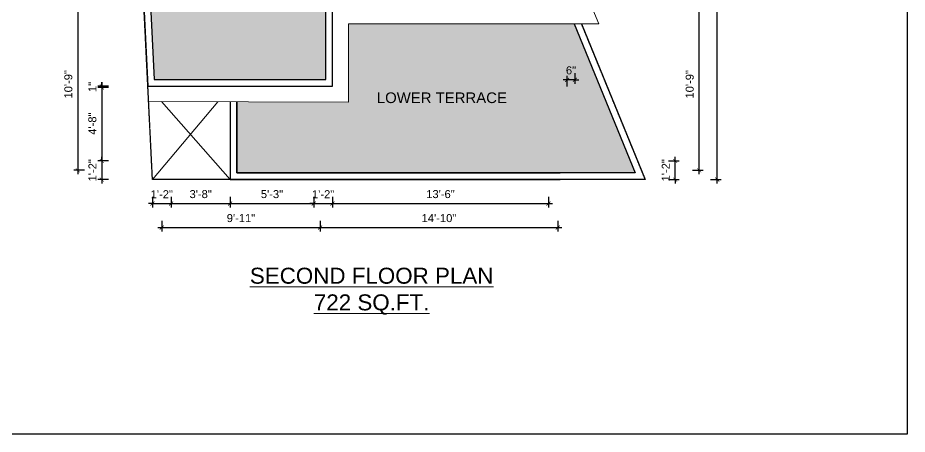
# Model space of a CAD drawing. Header units: inches. Extents: x -6683 to 26091, y -5972 to 4741.
# Drawn here: x 21542 to 22208, y -3336 to -3024 of the extents above; entities that cross this region are included whole.
import ezdxf

# ---------------------------------------------------------------- set-up
doc = ezdxf.new("R2010")
doc.units = ezdxf.units.IN
doc.header["$MEASUREMENT"] = 0
doc.linetypes.add('HIDDEN', pattern=[0.375, 0.25, -0.125])
for name, color, linetype, lineweight in [('Dimension-0.13', 114, 'Continuous', 13), ('hatch-.09', 8, 'Continuous', 9), ('Label', 7, 'Continuous', 13), ('WALL', 12, 'Continuous', 30), ('wall2', 1, 'Continuous', 15)]:
    doc.layers.add(name, color=color, linetype=linetype, lineweight=lineweight)
doc.styles.add('arial 1000', font='arial.ttf')
doc.styles.add('dim', font='arial.ttf', dxfattribs={"height": 7})
doc.dimstyles.new("1-8'", dxfattribs={"dimtxt": 6, "dimasz": 3, "dimexe": 3, "dimexo": 6, "dimgap": 4, "dimtad": 1, "dimdec": 0, "dimzin": 0, "dimdsep": 46, "dimlunit": 4, "dimtxsty": 'arial 1000', "dimblk": 'ARCHTICK', "dimcen": 8, "dimdle": 3, "dimclrt": 7, "dimazin": 0, "dimtfac": 1, "dimtdec": 0, "dimtix": 1, "dimtmove": 2, "dimatfit": 3, "dimfxl": 5, "dimfxlon": 1, "dimarcsym": 0})

# ---------------------------------------------------------------- blocks, each defined once
blk = doc.blocks.new('_ArchTick')
at = {"color": 0, "const_width": 0.15}
blk.add_lwpolyline([(-0.5, -0.5), (0.5, 0.5)], dxfattribs=at)
blk = doc.blocks.new('*D439')
at = {"layer": 'Defpoints', "color": 0, "transparency": 16777216}
for p in [(21642.63, -3145.36), (21656.63, -3145.36), (21656.63, -3163.36)]:
    blk.add_point(p, dxfattribs=at)
at = {"layer": 'Dimension-0.13', "color": 0, "lineweight": -2, "transparency": 16777216}
for p, q in [((21642.63, -3158.36), (21642.63, -3166.36)), ((21656.63, -3158.36), (21656.63, -3166.36)), ((21642.63, -3163.36), (21639.63, -3163.36)), ((21642.63, -3163.36), (21656.63, -3163.36)), ((21656.63, -3163.36), (21659.63, -3163.36))]:
    blk.add_line(p, q, dxfattribs=at)
at = {"layer": 'Dimension-0.13', "color": 0, "lineweight": -2, "transparency": 16777216, "xscale": 3, "yscale": 3, "zscale": 3}
blk.add_blockref('_ArchTick', (21642.63, -3163.36), dxfattribs=at)
at = {"layer": 'Dimension-0.13', "color": 0, "lineweight": -2, "transparency": 16777216, "xscale": 3, "yscale": 3, "zscale": 3, "rotation": 180}
blk.add_blockref('_ArchTick', (21656.63, -3163.36), dxfattribs=at)
at = {"layer": 'Dimension-0.13', "color": 7, "transparency": 16777216, "insert": (21649.63, -3156.35), "char_height": 6, "attachment_point": 5, "style": 'arial 1000'}
blk.add_mtext('1\'-2"', dxfattribs=at)
blk = doc.blocks.new('*D440')
at = {"layer": 'Defpoints', "color": 0, "transparency": 16777216}
for p in [(21656.63, -3145.36), (21700.87, -3145.36), (21700.87, -3163.36)]:
    blk.add_point(p, dxfattribs=at)
at = {"layer": 'Dimension-0.13', "color": 0, "lineweight": -2, "transparency": 16777216}
for p, q in [((21656.63, -3158.36), (21656.63, -3166.36)), ((21700.87, -3158.36), (21700.87, -3166.36)), ((21653.63, -3163.36), (21703.87, -3163.36))]:
    blk.add_line(p, q, dxfattribs=at)
at = {"layer": 'Dimension-0.13', "color": 0, "lineweight": -2, "transparency": 16777216, "xscale": 3, "yscale": 3, "zscale": 3, "rotation": 180}
blk.add_blockref('_ArchTick', (21656.63, -3163.36), dxfattribs=at)
at = {"layer": 'Dimension-0.13', "color": 0, "lineweight": -2, "transparency": 16777216, "xscale": 3, "yscale": 3, "zscale": 3}
blk.add_blockref('_ArchTick', (21700.87, -3163.36), dxfattribs=at)
at = {"layer": 'Dimension-0.13', "color": 7, "transparency": 16777216, "insert": (21678.75, -3156.3), "char_height": 6, "attachment_point": 5, "style": 'arial 1000'}
blk.add_mtext('3\'-8"', dxfattribs=at)
blk = doc.blocks.new('*D441')
at = {"layer": 'Defpoints', "color": 0, "transparency": 16777216}
for p in [(21700.87, -3145.36), (21763.54, -3145.36), (21763.54, -3163.36)]:
    blk.add_point(p, dxfattribs=at)
at = {"layer": 'Dimension-0.13', "color": 0, "lineweight": -2, "transparency": 16777216}
for p, q in [((21700.87, -3158.36), (21700.87, -3166.36)), ((21763.54, -3158.36), (21763.54, -3166.36)), ((21697.87, -3163.36), (21766.54, -3163.36))]:
    blk.add_line(p, q, dxfattribs=at)
at = {"layer": 'Dimension-0.13', "color": 0, "lineweight": -2, "transparency": 16777216, "xscale": 3, "yscale": 3, "zscale": 3, "rotation": 180}
blk.add_blockref('_ArchTick', (21700.87, -3163.36), dxfattribs=at)
at = {"layer": 'Dimension-0.13', "color": 0, "lineweight": -2, "transparency": 16777216, "xscale": 3, "yscale": 3, "zscale": 3}
blk.add_blockref('_ArchTick', (21763.54, -3163.36), dxfattribs=at)
at = {"layer": 'Dimension-0.13', "color": 7, "transparency": 16777216, "insert": (21732.2, -3156.3), "char_height": 6, "attachment_point": 5, "style": 'arial 1000'}
blk.add_mtext('5\'-3"', dxfattribs=at)
blk = doc.blocks.new('*D442')
at = {"layer": 'Defpoints', "color": 0, "transparency": 16777216}
for p in [(21763.54, -3145.36), (21777.54, -3145.36), (21777.54, -3163.36)]:
    blk.add_point(p, dxfattribs=at)
at = {"layer": 'Dimension-0.13', "color": 0, "lineweight": -2, "transparency": 16777216}
for p, q in [((21763.54, -3158.36), (21763.54, -3166.36)), ((21777.54, -3158.36), (21777.54, -3166.36)), ((21763.54, -3163.36), (21760.54, -3163.36)), ((21763.54, -3163.36), (21777.54, -3163.36)), ((21777.54, -3163.36), (21780.54, -3163.36))]:
    blk.add_line(p, q, dxfattribs=at)
at = {"layer": 'Dimension-0.13', "color": 0, "lineweight": -2, "transparency": 16777216, "xscale": 3, "yscale": 3, "zscale": 3}
blk.add_blockref('_ArchTick', (21763.54, -3163.36), dxfattribs=at)
at = {"layer": 'Dimension-0.13', "color": 0, "lineweight": -2, "transparency": 16777216, "xscale": 3, "yscale": 3, "zscale": 3, "rotation": 180}
blk.add_blockref('_ArchTick', (21777.54, -3163.36), dxfattribs=at)
at = {"layer": 'Dimension-0.13', "color": 7, "transparency": 16777216, "insert": (21770.54, -3156.35), "char_height": 6, "attachment_point": 5, "style": 'arial 1000'}
blk.add_mtext('1\'-2"', dxfattribs=at)
blk = doc.blocks.new('*D443')
at = {"layer": 'Defpoints', "color": 0, "transparency": 16777216}
for p in [(21777.54, -3145.36), (21939.4, -3145.36), (21939.4, -3163.36)]:
    blk.add_point(p, dxfattribs=at)
at = {"layer": 'Dimension-0.13', "color": 0, "lineweight": -2, "transparency": 16777216}
for p, q in [((21777.54, -3158.36), (21777.54, -3166.36)), ((21939.4, -3158.36), (21939.4, -3166.36)), ((21774.54, -3163.36), (21942.4, -3163.36))]:
    blk.add_line(p, q, dxfattribs=at)
at = {"layer": 'Dimension-0.13', "color": 0, "lineweight": -2, "transparency": 16777216, "xscale": 3, "yscale": 3, "zscale": 3, "rotation": 180}
blk.add_blockref('_ArchTick', (21777.54, -3163.36), dxfattribs=at)
at = {"layer": 'Dimension-0.13', "color": 0, "lineweight": -2, "transparency": 16777216, "xscale": 3, "yscale": 3, "zscale": 3}
blk.add_blockref('_ArchTick', (21939.4, -3163.36), dxfattribs=at)
at = {"layer": 'Dimension-0.13', "color": 7, "transparency": 16777216, "insert": (21858.47, -3156.3), "char_height": 6, "attachment_point": 5, "style": 'arial 1000'}
blk.add_mtext('13\'-6"', dxfattribs=at)
blk = doc.blocks.new('*D419')
at = {"layer": 'Defpoints', "color": 0, "transparency": 16777216}
for p in [(21649.63, -3151.05), (21768.29, -3151.05), (21768.29, -3181.36)]:
    blk.add_point(p, dxfattribs=at)
at = {"layer": 'Dimension-0.13', "color": 0, "lineweight": -2, "transparency": 16777216}
for p, q in [((21649.63, -3176.36), (21649.63, -3184.36)), ((21768.29, -3176.36), (21768.29, -3184.36)), ((21646.63, -3181.36), (21771.29, -3181.36))]:
    blk.add_line(p, q, dxfattribs=at)
at = {"layer": 'Dimension-0.13', "color": 0, "lineweight": -2, "transparency": 16777216, "xscale": 3, "yscale": 3, "zscale": 3, "rotation": 180}
blk.add_blockref('_ArchTick', (21649.63, -3181.36), dxfattribs=at)
at = {"layer": 'Dimension-0.13', "color": 0, "lineweight": -2, "transparency": 16777216, "xscale": 3, "yscale": 3, "zscale": 3}
blk.add_blockref('_ArchTick', (21768.29, -3181.36), dxfattribs=at)
at = {"layer": 'Dimension-0.13', "color": 7, "transparency": 16777216, "insert": (21708.96, -3174.3), "char_height": 6, "attachment_point": 5, "style": 'arial 1000'}
blk.add_mtext('9\'-11"', dxfattribs=at)
blk = doc.blocks.new('*D420')
at = {"layer": 'Defpoints', "color": 0, "transparency": 16777216}
for p in [(21946.4, -3145.36), (21768.29, -3151.05), (21946.4, -3181.36)]:
    blk.add_point(p, dxfattribs=at)
at = {"layer": 'Dimension-0.13', "color": 0, "lineweight": -2, "transparency": 16777216}
for p, q in [((21768.29, -3176.36), (21768.29, -3184.36)), ((21946.4, -3176.36), (21946.4, -3184.36)), ((21765.29, -3181.36), (21949.4, -3181.36))]:
    blk.add_line(p, q, dxfattribs=at)
at = {"layer": 'Dimension-0.13', "color": 0, "lineweight": -2, "transparency": 16777216, "xscale": 3, "yscale": 3, "zscale": 3, "rotation": 180}
blk.add_blockref('_ArchTick', (21768.29, -3181.36), dxfattribs=at)
at = {"layer": 'Dimension-0.13', "color": 0, "lineweight": -2, "transparency": 16777216, "xscale": 3, "yscale": 3, "zscale": 3}
blk.add_blockref('_ArchTick', (21946.4, -3181.36), dxfattribs=at)
at = {"layer": 'Dimension-0.13', "color": 7, "transparency": 16777216, "insert": (21857.34, -3174.3), "char_height": 6, "attachment_point": 5, "style": 'arial 1000'}
blk.add_mtext('14\'-10"', dxfattribs=at)
blk = doc.blocks.new('*D444')
at = {"layer": 'Defpoints', "color": 0, "transparency": 16777216}
for p in [(21959.18, -3016.5), (21953.4, -3070.5), (21953.4, -3145.36)]:
    blk.add_point(p, dxfattribs=at)
at = {"layer": 'Dimension-0.13', "color": 0, "lineweight": -2, "transparency": 16777216}
for p, q in [((21959.18, -3065.5), (21959.18, -3073.5)), ((21953.4, -3070.5), (21950.4, -3070.5)), ((21953.4, -3075.5), (21953.4, -3067.5)), ((21959.18, -3070.5), (21953.4, -3070.5)), ((21959.18, -3070.5), (21962.18, -3070.5))]:
    blk.add_line(p, q, dxfattribs=at)
at = {"layer": 'Dimension-0.13', "color": 0, "lineweight": -2, "transparency": 16777216, "xscale": 3, "yscale": 3, "zscale": 3}
blk.add_blockref('_ArchTick', (21953.4, -3070.5), dxfattribs=at)
at = {"layer": 'Dimension-0.13', "color": 0, "lineweight": -2, "transparency": 16777216, "xscale": 3, "yscale": 3, "zscale": 3, "rotation": 180}
blk.add_blockref('_ArchTick', (21959.18, -3070.5), dxfattribs=at)
at = {"layer": 'Dimension-0.13', "color": 7, "transparency": 16777216, "insert": (21956.29, -3063.44), "char_height": 6, "attachment_point": 5, "style": 'arial 1000'}
blk.add_mtext('6"', dxfattribs=at)
blk = doc.blocks.new('*D445')
at = {"layer": 'Defpoints', "color": 0, "transparency": 16777216}
for p in [(21953.4, -3131.36), (22034.35, -3131.36), (21953.4, -3145.36)]:
    blk.add_point(p, dxfattribs=at)
at = {"layer": 'Dimension-0.13', "color": 0, "lineweight": -2, "transparency": 16777216}
for p, q in [((22029.35, -3131.36), (22037.35, -3131.36)), ((22034.35, -3131.36), (22034.35, -3128.36)), ((22034.35, -3145.36), (22034.35, -3131.36)), ((22029.35, -3145.36), (22037.35, -3145.36)), ((22034.35, -3145.36), (22034.35, -3148.36))]:
    blk.add_line(p, q, dxfattribs=at)
at = {"layer": 'Dimension-0.13', "color": 0, "lineweight": -2, "transparency": 16777216, "xscale": 3, "yscale": 3, "zscale": 3}
for p, rotation in [((22034.35, -3131.36), 270), ((22034.35, -3145.36), 90)]:
    blk.add_blockref('_ArchTick', p, dxfattribs=dict(at, rotation=rotation))
at = {"layer": 'Dimension-0.13', "color": 7, "transparency": 16777216, "insert": (22027.34, -3138.36), "char_height": 6, "attachment_point": 5, "rotation": 90, "style": 'arial 1000'}
blk.add_mtext('1\'-2"', dxfattribs=at)
blk = doc.blocks.new('*D446')
at = {"layer": 'Defpoints', "color": 0, "transparency": 16777216}
for p in [(21953.4, -3009.36), (22052.35, -3009.36), (21953.4, -3138.36)]:
    blk.add_point(p, dxfattribs=at)
at = {"layer": 'Dimension-0.13', "color": 0, "lineweight": -2, "transparency": 16777216}
for p, q in [((22052.35, -3141.36), (22052.35, -3006.36)), ((22047.35, -3009.36), (22055.35, -3009.36)), ((22047.35, -3138.36), (22055.35, -3138.36))]:
    blk.add_line(p, q, dxfattribs=at)
at = {"layer": 'Dimension-0.13', "color": 0, "lineweight": -2, "transparency": 16777216, "xscale": 3, "yscale": 3, "zscale": 3}
for p, rotation in [((22052.35, -3009.36), 90), ((22052.35, -3138.36), 270)]:
    blk.add_blockref('_ArchTick', p, dxfattribs=dict(at, rotation=rotation))
at = {"layer": 'Dimension-0.13', "color": 7, "transparency": 16777216, "insert": (22045.29, -3073.86), "char_height": 6, "attachment_point": 5, "rotation": 90, "style": 'arial 1000'}
blk.add_mtext('10\'-9"', dxfattribs=at)
blk = doc.blocks.new('*D447')
at = {"layer": 'Defpoints', "color": 0, "transparency": 16777216}
for p in [(21844.8, -2736.72), (22065.86, -2736.72), (21948.08, -3145.36)]:
    blk.add_point(p, dxfattribs=at)
at = {"layer": 'Dimension-0.13', "color": 0, "lineweight": -2, "transparency": 16777216}
for p, q in [((22060.86, -2736.72), (22068.86, -2736.72)), ((22065.86, -3148.36), (22065.86, -2733.72)), ((22060.86, -3145.36), (22068.86, -3145.36))]:
    blk.add_line(p, q, dxfattribs=at)
at = {"layer": 'Dimension-0.13', "color": 0, "lineweight": -2, "transparency": 16777216, "xscale": 3, "yscale": 3, "zscale": 3}
for p, rotation in [((22065.86, -2736.72), 90), ((22065.86, -3145.36), 270)]:
    blk.add_blockref('_ArchTick', p, dxfattribs=dict(at, rotation=rotation))
at = {"layer": 'Dimension-0.13', "color": 7, "transparency": 16777216, "insert": (22058.79, -2941.04), "char_height": 6, "attachment_point": 5, "rotation": 90, "style": 'arial 1000'}
blk.add_mtext('34\'-1"', dxfattribs=at)
blk = doc.blocks.new('*D433')
at = {"layer": 'Defpoints', "color": 0, "transparency": 16777216}
for p in [(21346.86, -2743.75), (21313.02, -3076.36), (21700.87, -3076.36)]:
    blk.add_point(p, dxfattribs=at)
at = {"layer": 'Dimension-0.13', "color": 0, "lineweight": -2, "transparency": 16777216}
for p, q in [((21318.02, -2743.75), (21310.02, -2743.75)), ((21313.02, -2740.75), (21313.02, -3079.36)), ((21318.02, -3076.36), (21310.02, -3076.36))]:
    blk.add_line(p, q, dxfattribs=at)
at = {"layer": 'Dimension-0.13', "color": 0, "lineweight": -2, "transparency": 16777216, "xscale": 3, "yscale": 3, "zscale": 3}
for p, rotation in [((21313.02, -2743.75), 90), ((21313.02, -3076.36), 270)]:
    blk.add_blockref('_ArchTick', p, dxfattribs=dict(at, rotation=rotation))
at = {"layer": 'Dimension-0.13', "color": 7, "transparency": 16777216, "insert": (21305.95, -2910.06), "char_height": 6, "attachment_point": 5, "rotation": 90, "style": 'arial 1000'}
blk.add_mtext('27\'-9"', dxfattribs=at)
blk = doc.blocks.new('*D434')
at = {"layer": 'Defpoints', "color": 0, "transparency": 16777216}
for p in [(21604.65, -3075.36), (21700.87, -3075.36), (21700.87, -3076.36)]:
    blk.add_point(p, dxfattribs=at)
at = {"layer": 'Dimension-0.13', "color": 0, "lineweight": -2, "transparency": 16777216}
for p, q in [((21604.65, -3075.36), (21604.65, -3072.36)), ((21609.65, -3075.36), (21601.65, -3075.36)), ((21609.65, -3076.36), (21601.65, -3076.36)), ((21604.65, -3076.36), (21604.65, -3075.36)), ((21604.65, -3076.36), (21604.65, -3079.36))]:
    blk.add_line(p, q, dxfattribs=at)
at = {"layer": 'Dimension-0.13', "color": 0, "lineweight": -2, "transparency": 16777216, "xscale": 3, "yscale": 3, "zscale": 3}
for p, rotation in [((21604.65, -3075.36), 270), ((21604.65, -3076.36), 90)]:
    blk.add_blockref('_ArchTick', p, dxfattribs=dict(at, rotation=rotation))
at = {"layer": 'Dimension-0.13', "color": 7, "transparency": 16777216, "insert": (21597.64, -3075.86), "char_height": 6, "attachment_point": 5, "rotation": 90, "style": 'arial 1000'}
blk.add_mtext('1"', dxfattribs=at)
blk = doc.blocks.new('*D435')
at = {"layer": 'Defpoints', "color": 0, "transparency": 16777216}
for p in [(21700.87, -3075.36), (21604.65, -3131.36), (21642.63, -3131.36)]:
    blk.add_point(p, dxfattribs=at)
at = {"layer": 'Dimension-0.13', "color": 0, "lineweight": -2, "transparency": 16777216}
for p, q in [((21604.65, -3072.36), (21604.65, -3134.36)), ((21609.65, -3075.36), (21601.65, -3075.36)), ((21609.65, -3131.36), (21601.65, -3131.36))]:
    blk.add_line(p, q, dxfattribs=at)
at = {"layer": 'Dimension-0.13', "color": 0, "lineweight": -2, "transparency": 16777216, "xscale": 3, "yscale": 3, "zscale": 3}
for p, rotation in [((21604.65, -3075.36), 90), ((21604.65, -3131.36), 270)]:
    blk.add_blockref('_ArchTick', p, dxfattribs=dict(at, rotation=rotation))
at = {"layer": 'Dimension-0.13', "color": 7, "transparency": 16777216, "insert": (21597.59, -3103.36), "char_height": 6, "attachment_point": 5, "rotation": 90, "style": 'arial 1000'}
blk.add_mtext('4\'-8"', dxfattribs=at)
blk = doc.blocks.new('*D436')
at = {"layer": 'Defpoints', "color": 0, "transparency": 16777216}
for p in [(21642.63, -3131.36), (21604.65, -3145.36), (21642.63, -3145.36)]:
    blk.add_point(p, dxfattribs=at)
at = {"layer": 'Dimension-0.13', "color": 0, "lineweight": -2, "transparency": 16777216}
for p, q in [((21609.65, -3131.36), (21601.65, -3131.36)), ((21604.65, -3131.36), (21604.65, -3128.36)), ((21604.65, -3131.36), (21604.65, -3145.36)), ((21609.65, -3145.36), (21601.65, -3145.36)), ((21604.65, -3145.36), (21604.65, -3148.36))]:
    blk.add_line(p, q, dxfattribs=at)
at = {"layer": 'Dimension-0.13', "color": 0, "lineweight": -2, "transparency": 16777216, "xscale": 3, "yscale": 3, "zscale": 3}
for p, rotation in [((21604.65, -3131.36), 270), ((21604.65, -3145.36), 90)]:
    blk.add_blockref('_ArchTick', p, dxfattribs=dict(at, rotation=rotation))
at = {"layer": 'Dimension-0.13', "color": 7, "transparency": 16777216, "insert": (21597.64, -3138.36), "char_height": 6, "attachment_point": 5, "rotation": 90, "style": 'arial 1000'}
blk.add_mtext('1\'-2"', dxfattribs=at)
blk = doc.blocks.new('*D438')
at = {"layer": 'Defpoints', "color": 0, "transparency": 16777216}
for p in [(21635.73, -3009.36), (21586.65, -3138.36), (21642.63, -3138.36)]:
    blk.add_point(p, dxfattribs=at)
at = {"layer": 'Dimension-0.13', "color": 0, "lineweight": -2, "transparency": 16777216}
for p, q in [((21586.65, -3006.36), (21586.65, -3141.36)), ((21591.65, -3009.36), (21583.65, -3009.36)), ((21591.65, -3138.36), (21583.65, -3138.36))]:
    blk.add_line(p, q, dxfattribs=at)
at = {"layer": 'Dimension-0.13', "color": 0, "lineweight": -2, "transparency": 16777216, "xscale": 3, "yscale": 3, "zscale": 3}
for p, rotation in [((21586.65, -3009.36), 90), ((21586.65, -3138.36), 270)]:
    blk.add_blockref('_ArchTick', p, dxfattribs=dict(at, rotation=rotation))
at = {"layer": 'Dimension-0.13', "color": 7, "transparency": 16777216, "insert": (21579.59, -3073.86), "char_height": 6, "attachment_point": 5, "rotation": 90, "style": 'arial 1000'}
blk.add_mtext('10\'-9"', dxfattribs=at)

msp = doc.modelspace()

# ---------------------------------------------------------------- hatches: boundary and pattern name
at = {"layer": 'hatch-.09'}
h = msp.add_hatch(dxfattribs=at)
h.set_pattern_fill('ANGLE', color=256, scale=15)
h.set_pattern_definition([(0, (0, 0), (0, 4.125), [3, -1.125]), (90, (0, 0), (-4.125, 3e-16), [3, -1.125])])
h.paths.add_polyline_path([(21841.46, -2741.76), (21627.9, -2744.78), (21643.94, -3070.38), (21772.54, -3070.36), (21772.54, -3011.36), (21951.73, -3011.5)])
h.paths.add_polyline_path([(21696.79, -2918.26), (21795.8, -2918.26), (21795.8, -2901.78), (21696.79, -2901.78)], flags=24)
h = msp.add_hatch(dxfattribs=at)
h.set_pattern_fill('ANGLE', color=256, scale=12)
h.set_pattern_definition([(0, (0, 0), (0, 3.3), [2.4, -0.9]), (90, (0, 0), (-3.3, 2e-16), [2.4, -0.9])])
h.paths.add_polyline_path([(21958.68, -3028.5), (21789.54, -3028.37), (21789.54, -3087.36), (21705.87, -3087.07), (21705.87, -3140.36), (21763.54, -3140.36), (21777.54, -3140.36), (21939.4, -3140.36), (21953.43, -3140.36), (22004.41, -3140.36)])
h.paths.add_polyline_path([(21808.67, -3092.46), (21910.16, -3092.46), (21910.16, -3075.98), (21808.67, -3075.98)], flags=24)

# ---------------------------------------------------------------- linework, layer by layer
at = {"linetype": 'HIDDEN'}
msp.add_lwpolyline([(21964.08, -3028.51), (22011.86, -3145.36), (21642.63, -3145.36), (21622.65, -2739.86)], dxfattribs=at)
at = {"layer": 'Defpoints'}
msp.add_lwpolyline([(18996.92, -2618.62), (22208.29, -2618.62), (22208.29, -3336.45), (18996.92, -3336.45)], close=True, dxfattribs=at)
for points in [[(21705.87, -3075.37), (21705.87, -3075.36), (21777.54, -3075.36), (21777.54, -3016.36)], [(21958.68, -3028.5), (22004.41, -3140.36), (21953.4, -3140.36), (21953.43, -3140.36), (21939.43, -3140.36), (21939.4, -3140.36), (21777.54, -3140.36), (21777.54, -3140.36), (21763.54, -3140.36), (21763.54, -3140.36), (21705.87, -3140.36), (21705.87, -3087.07)]]:
    msp.add_lwpolyline(points, dxfattribs=at)
at = {"layer": 'WALL'}
for p, q in [((21958.68, -3028.5), (22004.41, -3140.36)), ((21964.08, -3028.51), (22011.86, -3145.36)), ((21700.87, -3075.36), (21700.87, -3075.37)), ((21705.87, -3075.36), (21705.87, -3075.37)), ((21700.87, -3087.05), (21700.87, -3145.36)), ((21705.87, -3087.07), (21705.87, -3140.36)), ((21700.87, -3145.36), (21948.08, -3145.36)), ((21705.87, -3140.36), (21763.54, -3140.36)), ((21705.87, -3140.36), (21948.08, -3140.36)), ((21777.54, -3140.36), (21939.4, -3140.36)), ((22004.41, -3140.36), (21953.4, -3140.36)), ((22011.86, -3145.36), (21953.4, -3145.36))]:
    msp.add_line(p, q, dxfattribs=at)
msp.add_lwpolyline([(21639.18, -3075.38), (21777.54, -3075.36), (21777.54, -3016.36), (21959.18, -3016.5), (21844.8, -2736.72), (21622.65, -2739.86), (21639.18, -3075.38)], dxfattribs=at)
msp.add_lwpolyline([(21643.94, -3070.38), (21772.54, -3070.36), (21772.54, -3011.36), (21951.73, -3011.5), (21841.46, -2741.76), (21627.9, -2744.78)], close=True, dxfattribs=at)
at = {"layer": 'wall2'}
for p, q in [((21700.86, -3075.37), (21700.87, -3075.36)), ((21642.63, -3145.36), (21691.66, -3087.02)), ((21649.31, -3086.87), (21700.87, -3145.36)), ((21700.87, -3145.36), (21700.87, -3145.36))]:
    msp.add_line(p, q, dxfattribs=at)
msp.add_lwpolyline([(21639.75, -3086.79), (21789.54, -3087.36), (21789.54, -3028.37), (21977.05, -3028.52), (21855.1, -2736.57), (21622.65, -2739.86)], close=True, dxfattribs=at)

# ---------------------------------------------------------------- texts
at = {"layer": 'Label', "color": 5, "linetype": 'ByBlock', "attachment_point": 2, "style": 'dim'}
for s, insert, char_height, width in [('LOWER TERRACE', (21859.52, -3079.95), 8, 128.1585), ('{\\LSECOND FLOOR PLAN\\P722 SQ.FT.}', (21806.89, -3211.5), 12, 504.7797)]:
    msp.add_mtext(s, dxfattribs=dict(at, insert=insert, char_height=char_height, width=width))

# ---------------------------------------------------------------- dimensions: what is measured, and where the dimension line sits
at = {"layer": 'Dimension-0.13'}
for base, p1, p2, picture, middle in [((22065.86, -2736.72), (21948.08, -3145.36), (21844.8, -2736.72), '*D447', (22058.79, -2941.04)), ((21313.02, -3076.36), (21346.86, -2743.75), (21700.87, -3076.36), '*D433', (21305.95, -2910.06)), ((21586.65, -3138.36), (21635.73, -3009.36), (21642.63, -3138.36), '*D438', (21579.59, -3073.86)), ((22052.35, -3009.36), (21953.4, -3138.36), (21953.4, -3009.36), '*D446', (22045.29, -3073.86)), ((21604.65, -3131.36), (21700.87, -3075.36), (21642.63, -3131.36), '*D435', (21597.59, -3103.36)), ((21604.65, -3075.36), (21700.87, -3076.36), (21700.87, -3075.36), '*D434', (21597.64, -3075.86)), ((21604.65, -3145.36), (21642.63, -3131.36), (21642.63, -3145.36), '*D436', (21597.64, -3138.36)), ((22034.35, -3131.36), (21953.4, -3145.36), (21953.4, -3131.36), '*D445', (22027.34, -3138.36))]:
    dim = msp.add_linear_dim(base=base, p1=p1, p2=p2, angle=90, dimstyle="1-8'", dxfattribs=at)
    dim.commit()
    dim.dimension.update_dxf_attribs({"geometry": picture, "text_midpoint": middle})
for base, p1, p2, picture, middle in [((21953.4, -3070.5), (21959.18, -3016.5), (21953.4, -3145.36), '*D444', (21956.29, -3063.44)), ((21656.63, -3163.36), (21642.63, -3145.36), (21656.63, -3145.36), '*D439', (21649.63, -3156.35)), ((21700.87, -3163.36), (21656.63, -3145.36), (21700.87, -3145.36), '*D440', (21678.75, -3156.3)), ((21763.54, -3163.36), (21700.87, -3145.36), (21763.54, -3145.36), '*D441', (21732.2, -3156.3)), ((21777.54, -3163.36), (21763.54, -3145.36), (21777.54, -3145.36), '*D442', (21770.54, -3156.35)), ((21946.4, -3181.36), (21768.29, -3151.05), (21946.4, -3145.36), '*D420', (21857.34, -3174.3)), ((21939.4, -3163.36), (21777.54, -3145.36), (21939.4, -3145.36), '*D443', (21858.47, -3156.3)), ((21768.29, -3181.36), (21649.63, -3151.05), (21768.29, -3151.05), '*D419', (21708.96, -3174.3))]:
    dim = msp.add_linear_dim(base=base, p1=p1, p2=p2, dimstyle="1-8'", dxfattribs=at)
    dim.commit()
    dim.dimension.update_dxf_attribs({"geometry": picture, "text_midpoint": middle})

doc.saveas('drawing.dxf')
